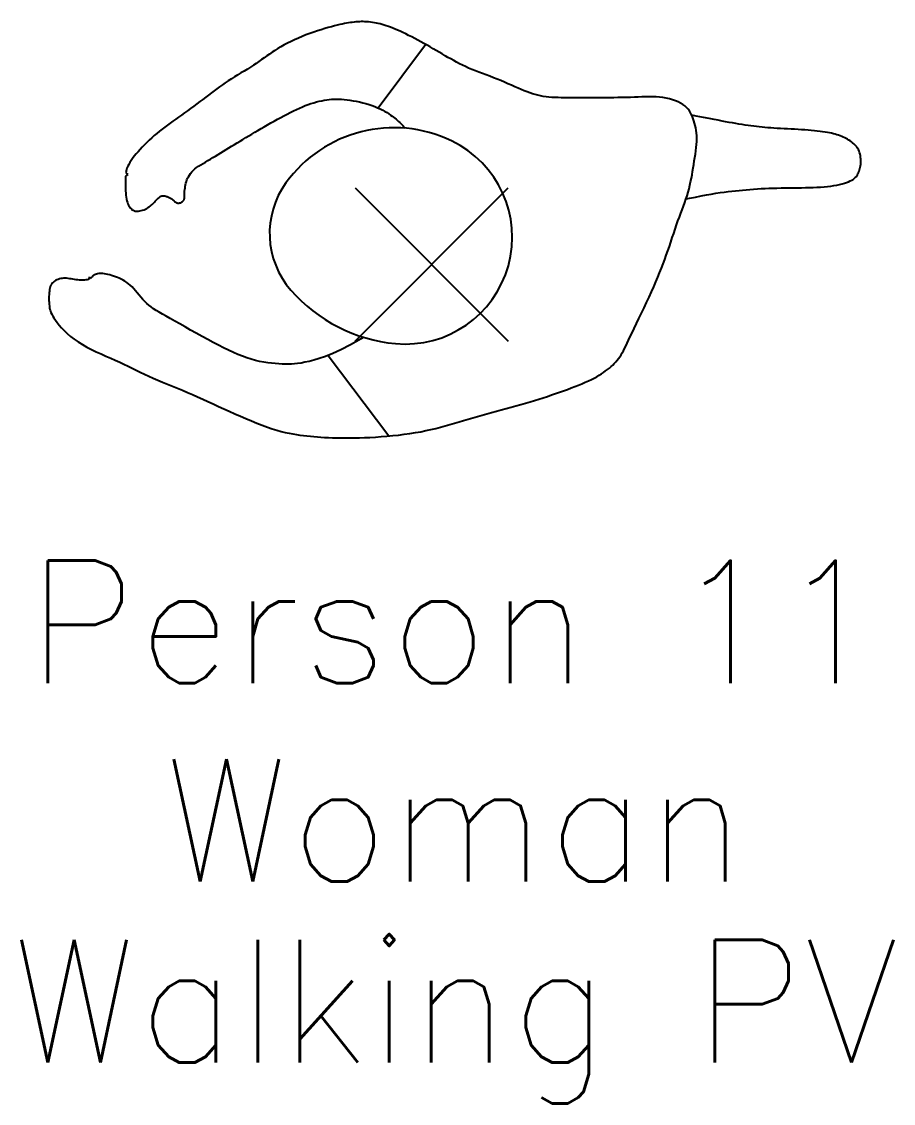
# Model space of a CAD drawing. Header units: inches. Extents: x -30 to 556, y -401 to 74.
# Drawn here: x 54.1 to 97.1, y -278.4 to -225.1 of the extents above; entities that cross this region are included whole.
import ezdxf
from ezdxf.enums import TextEntityAlignment as Align

# ---------------------------------------------------------------- set-up
doc = ezdxf.new("R2010")
doc.units = ezdxf.units.IN
doc.header["$MEASUREMENT"] = 0
doc.layers.add('Block origin', color=7, linetype='Continuous')
doc.layers.add('Text', color=6, linetype='Continuous')
doc.styles.add('ATTR', font='romans.shx', dxfattribs={"width": 0.8, "height": 1.735066})
doc.styles.add('blk_label', font='romans.shx')

# ---------------------------------------------------------------- blocks, each defined once
blk = doc.blocks.new('Person 11 Woman Walking PV')
for p, q in [((-4.792, 11.758), (-4.939, 11.719)), ((-4.656, 11.792), (-4.792, 11.758)), ((-4.53, 11.822), (-4.656, 11.792)), ((-4.411, 11.848), (-4.53, 11.822)), ((-4.302, 11.871), (-4.411, 11.848)), ((-4.198, 11.89), (-4.302, 11.871)), ((-4.099, 11.907), (-4.198, 11.89)), ((-4.003, 11.922), (-4.099, 11.907)), ((-3.911, 11.935), (-4.003, 11.922)), ((-3.82, 11.946), (-3.911, 11.935)), ((-3.731, 11.956), (-3.82, 11.946)), ((-3.643, 11.963), (-3.731, 11.956)), ((-3.556, 11.968), (-3.643, 11.963)), ((-3.468, 11.97), (-3.556, 11.968)), ((-3.38, 11.971), (-3.468, 11.97)), ((-3.29, 11.968), (-3.38, 11.971)), ((-3.199, 11.964), (-3.29, 11.968)), ((-3.107, 11.956), (-3.199, 11.964)), ((-3.013, 11.946), (-3.107, 11.956)), ((-2.918, 11.934), (-3.013, 11.946)), ((-2.822, 11.919), (-2.918, 11.934)), ((-2.725, 11.901), (-2.822, 11.919)), ((-2.628, 11.88), (-2.725, 11.901)), ((-2.531, 11.857), (-2.628, 11.88)), ((-2.434, 11.832), (-2.531, 11.857)), ((-2.335, 11.803), (-2.434, 11.832)), ((-2.235, 11.771), (-2.335, 11.803)), ((-2.133, 11.736), (-2.235, 11.771)), ((-2.027, 11.697), (-2.133, 11.736)), ((-6.383, 11.238), (-6.569, 11.159)), ((-6.194, 11.312), (-6.383, 11.238)), ((-6.004, 11.383), (-6.194, 11.312)), ((-5.814, 11.45), (-6.004, 11.383)), ((-5.626, 11.513), (-5.814, 11.45)), ((-5.443, 11.571), (-5.626, 11.513)), ((-5.266, 11.625), (-5.443, 11.571)), ((-5.097, 11.674), (-5.266, 11.625)), ((-4.939, 11.719), (-5.097, 11.674)), ((-1.916, 11.653), (-2.027, 11.697)), ((-1.801, 11.605), (-1.916, 11.653)), ((-1.679, 11.552), (-1.801, 11.605)), ((-1.551, 11.494), (-1.679, 11.552)), ((-1.416, 11.431), (-1.551, 11.494)), ((-1.277, 11.364), (-1.416, 11.431)), ((-1.133, 11.293), (-1.277, 11.364)), ((-0.985, 11.218), (-1.133, 11.293)), ((-0.835, 11.141), (-0.985, 11.218)), ((-7.426, 10.732), (-7.58, 10.642)), ((-7.266, 10.821), (-7.426, 10.732)), ((-7.1, 10.909), (-7.266, 10.821)), ((-6.928, 10.994), (-7.1, 10.909)), ((-6.751, 11.078), (-6.928, 10.994)), ((-6.569, 11.159), (-6.751, 11.078)), ((-2.631, 7.715), (-0.3, 10.85)), ((-0.683, 11.06), (-0.835, 11.141)), ((-0.531, 10.978), (-0.683, 11.06)), ((-0.378, 10.894), (-0.531, 10.978)), ((-0.226, 10.809), (-0.378, 10.894)), ((-0.074, 10.722), (-0.226, 10.809)), ((0.077, 10.636), (-0.074, 10.722)), ((-8.254, 10.19), (-8.381, 10.099)), ((-8.127, 10.281), (-8.254, 10.19)), ((-7.998, 10.372), (-8.127, 10.281)), ((-7.865, 10.462), (-7.998, 10.372)), ((-7.726, 10.552), (-7.865, 10.462)), ((-7.58, 10.642), (-7.726, 10.552)), ((0.226, 10.549), (0.077, 10.636)), ((0.374, 10.463), (0.226, 10.549)), ((0.52, 10.377), (0.374, 10.463)), ((0.664, 10.293), (0.52, 10.377)), ((0.805, 10.211), (0.664, 10.293)), ((0.945, 10.13), (0.805, 10.211)), ((1.085, 10.051), (0.945, 10.13)), ((-9.08, 9.632), (-9.236, 9.536)), ((-8.928, 9.727), (-9.08, 9.632)), ((-8.782, 9.821), (-8.928, 9.727)), ((-8.643, 9.914), (-8.782, 9.821)), ((-8.51, 10.007), (-8.643, 9.914)), ((-8.381, 10.099), (-8.51, 10.007)), ((1.225, 9.974), (1.085, 10.051)), ((1.368, 9.898), (1.225, 9.974)), ((1.514, 9.824), (1.368, 9.898)), ((1.665, 9.752), (1.514, 9.824)), ((1.821, 9.682), (1.665, 9.752)), ((1.984, 9.614), (1.821, 9.682)), ((2.153, 9.546), (1.984, 9.614)), ((-9.87, 9.15), (-10.022, 9.053)), ((-9.714, 9.247), (-9.87, 9.15)), ((-9.555, 9.344), (-9.714, 9.247)), ((-9.395, 9.44), (-9.555, 9.344)), ((-9.236, 9.536), (-9.395, 9.44)), ((2.327, 9.479), (2.153, 9.546)), ((2.504, 9.413), (2.327, 9.479)), ((2.684, 9.345), (2.504, 9.413)), ((2.866, 9.277), (2.684, 9.345)), ((3.048, 9.208), (2.866, 9.277)), ((3.229, 9.136), (3.048, 9.208)), ((3.408, 9.062), (3.229, 9.136)), ((-10.72, 8.56), (-10.856, 8.458)), ((-10.585, 8.661), (-10.72, 8.56)), ((-10.449, 8.76), (-10.585, 8.661)), ((-10.311, 8.858), (-10.449, 8.76)), ((-10.169, 8.955), (-10.311, 8.858)), ((-10.022, 9.053), (-10.169, 8.955)), ((3.586, 8.986), (3.408, 9.062)), ((3.76, 8.911), (3.586, 8.986)), ((3.93, 8.835), (3.76, 8.911)), ((4.096, 8.762), (3.93, 8.835)), ((4.258, 8.691), (4.096, 8.762)), ((4.413, 8.624), (4.258, 8.691)), ((4.562, 8.562), (4.413, 8.624)), ((4.705, 8.506), (4.562, 8.562)), ((-11.426, 8.028), (-11.576, 7.916)), ((-11.278, 8.139), (-11.426, 8.028)), ((-11.134, 8.247), (-11.278, 8.139)), ((-10.993, 8.354), (-11.134, 8.247)), ((-10.856, 8.458), (-10.993, 8.354)), ((-5.81, 7.975), (-5.677, 8.013)), ((-5.677, 8.013), (-5.546, 8.046)), ((-5.546, 8.046), (-5.418, 8.074)), ((-5.418, 8.074), (-5.293, 8.098)), ((-5.293, 8.098), (-5.17, 8.118)), ((-5.17, 8.118), (-5.05, 8.133)), ((-5.05, 8.133), (-4.931, 8.144)), ((-4.931, 8.144), (-4.811, 8.15)), ((-4.811, 8.15), (-4.691, 8.153)), ((-4.691, 8.153), (-4.568, 8.15)), ((-4.568, 8.15), (-4.441, 8.144)), ((-4.441, 8.144), (-4.309, 8.133)), ((-4.309, 8.133), (-4.17, 8.118)), ((-4.17, 8.118), (-4.024, 8.098)), ((-4.024, 8.098), (-3.872, 8.074)), ((-3.872, 8.074), (-3.716, 8.046)), ((-3.716, 8.046), (-3.558, 8.014)), ((-3.558, 8.014), (-3.399, 7.977)), ((4.842, 8.456), (4.705, 8.506)), ((4.975, 8.411), (4.842, 8.456)), ((5.106, 8.372), (4.975, 8.411)), ((5.236, 8.339), (5.106, 8.372)), ((5.367, 8.31), (5.236, 8.339)), ((5.5, 8.286), (5.367, 8.31)), ((5.636, 8.266), (5.5, 8.286)), ((5.778, 8.251), (5.636, 8.266)), ((5.924, 8.239), (5.778, 8.251)), ((6.073, 8.231), (5.924, 8.239)), ((6.226, 8.225), (6.073, 8.231)), ((6.38, 8.222), (6.226, 8.225)), ((6.536, 8.22), (6.38, 8.222)), ((6.693, 8.22), (6.536, 8.22)), ((6.849, 8.22), (6.693, 8.22)), ((7.006, 8.22), (6.849, 8.22)), ((7.162, 8.22), (7.006, 8.22)), ((7.32, 8.22), (7.162, 8.22)), ((7.48, 8.22), (7.32, 8.22)), ((7.645, 8.22), (7.48, 8.22)), ((7.814, 8.22), (7.645, 8.22)), ((7.99, 8.22), (7.814, 8.22)), ((8.174, 8.22), (7.99, 8.22)), ((8.365, 8.22), (8.174, 8.22)), ((8.564, 8.22), (8.365, 8.22)), ((8.767, 8.221), (8.564, 8.22)), ((8.974, 8.222), (8.767, 8.221)), ((9.181, 8.224), (8.974, 8.222)), ((9.389, 8.227), (9.181, 8.224)), ((9.594, 8.232), (9.389, 8.227)), ((9.794, 8.238), (9.594, 8.232)), ((9.989, 8.246), (9.794, 8.238)), ((10.179, 8.254), (9.989, 8.246)), ((10.363, 8.261), (10.179, 8.254)), ((10.543, 8.268), (10.363, 8.261)), ((10.719, 8.27), (10.543, 8.268)), ((10.892, 8.268), (10.719, 8.27)), ((11.062, 8.261), (10.892, 8.268)), ((11.23, 8.247), (11.062, 8.261)), ((11.395, 8.226), (11.23, 8.247)), ((11.557, 8.198), (11.395, 8.226)), ((11.715, 8.162), (11.557, 8.198)), ((11.866, 8.119), (11.715, 8.162)), ((12.01, 8.07), (11.866, 8.119)), ((12.144, 8.014), (12.01, 8.07)), ((12.267, 7.953), (12.144, 8.014)), ((-12.181, 7.474), (-12.328, 7.368)), ((-12.031, 7.582), (-12.181, 7.474)), ((-11.879, 7.693), (-12.031, 7.582)), ((-11.727, 7.804), (-11.879, 7.693)), ((-11.576, 7.916), (-11.727, 7.804)), ((-7.123, 7.416), (-6.968, 7.495)), ((-6.968, 7.495), (-6.815, 7.571)), ((-6.815, 7.571), (-6.664, 7.642)), ((-6.664, 7.642), (-6.516, 7.71)), ((-6.516, 7.71), (-6.369, 7.773)), ((-6.369, 7.773), (-6.226, 7.831)), ((-6.226, 7.831), (-6.085, 7.884)), ((-6.085, 7.884), (-5.946, 7.932)), ((-5.946, 7.932), (-5.81, 7.975)), ((-3.399, 7.977), (-3.242, 7.936)), ((-3.242, 7.936), (-3.087, 7.89)), ((-3.087, 7.89), (-2.938, 7.84)), ((-2.938, 7.84), (-2.796, 7.786)), ((-2.796, 7.786), (-2.661, 7.729)), ((-2.661, 7.729), (-2.534, 7.669)), ((-2.534, 7.669), (-2.414, 7.608)), ((-2.414, 7.608), (-2.303, 7.546)), ((-2.303, 7.546), (-2.2, 7.485)), ((-2.2, 7.485), (-2.106, 7.425)), ((12.378, 7.886), (12.267, 7.953)), ((12.475, 7.814), (12.378, 7.886)), ((12.56, 7.737), (12.475, 7.814)), ((12.634, 7.656), (12.56, 7.737)), ((12.698, 7.569), (12.634, 7.656)), ((12.754, 7.479), (12.698, 7.569)), ((12.804, 7.384), (12.754, 7.479)), ((-12.887, 6.97), (-13.021, 6.873)), ((-12.752, 7.067), (-12.887, 6.97)), ((-12.613, 7.166), (-12.752, 7.067)), ((-12.472, 7.266), (-12.613, 7.166)), ((-12.328, 7.368), (-12.472, 7.266)), ((-8.085, 6.886), (-7.923, 6.978)), ((-7.923, 6.978), (-7.761, 7.07)), ((-7.761, 7.07), (-7.599, 7.16)), ((-7.599, 7.16), (-7.439, 7.248)), ((-7.439, 7.248), (-7.28, 7.333)), ((-7.28, 7.333), (-7.123, 7.416)), ((-2.106, 7.425), (-2.022, 7.368)), ((-2.022, 7.368), (-1.946, 7.314)), ((-1.946, 7.314), (-1.878, 7.262)), ((-1.878, 7.262), (-1.815, 7.211)), ((-1.815, 7.211), (-1.755, 7.16)), ((-1.755, 7.16), (-1.697, 7.108)), ((-1.697, 7.108), (-1.636, 7.052)), ((-1.636, 7.052), (-1.573, 6.993)), ((-1.573, 6.993), (-1.503, 6.928)), ((12.847, 7.285), (12.804, 7.384)), ((13.035, 7.317), (12.816, 7.358)), ((12.887, 7.183), (12.847, 7.285)), ((12.924, 7.077), (12.887, 7.183)), ((12.958, 6.967), (12.924, 7.077)), ((12.988, 6.853), (12.958, 6.967)), ((13.391, 7.25), (13.035, 7.317)), ((13.681, 7.195), (13.391, 7.25)), ((13.921, 7.148), (13.681, 7.195)), ((14.125, 7.108), (13.921, 7.148)), ((14.309, 7.072), (14.125, 7.108)), ((14.485, 7.038), (14.309, 7.072)), ((14.657, 7.006), (14.485, 7.038)), ((14.824, 6.976), (14.657, 7.006)), ((14.986, 6.947), (14.824, 6.976)), ((15.144, 6.92), (14.986, 6.947)), ((-13.54, 6.466), (-13.666, 6.358)), ((-13.412, 6.572), (-13.54, 6.466)), ((-13.283, 6.675), (-13.412, 6.572)), ((-13.153, 6.775), (-13.283, 6.675)), ((-13.021, 6.873), (-13.153, 6.775)), ((-9.016, 6.339), (-8.868, 6.427)), ((-8.868, 6.427), (-8.717, 6.517)), ((-8.717, 6.517), (-8.562, 6.608)), ((-8.562, 6.608), (-8.405, 6.7)), ((-8.405, 6.7), (-8.246, 6.793)), ((-8.246, 6.793), (-8.085, 6.886)), ((-1.503, 6.928), (-1.426, 6.855)), ((-1.426, 6.855), (-1.337, 6.758)), ((-1.337, 6.758), (-1.306, 6.718)), ((13.013, 6.735), (12.988, 6.853)), ((13.034, 6.612), (13.013, 6.735)), ((13.05, 6.484), (13.034, 6.612)), ((13.06, 6.35), (13.05, 6.484)), ((15.298, 6.895), (15.144, 6.92)), ((15.446, 6.871), (15.298, 6.895)), ((15.591, 6.85), (15.446, 6.871)), ((15.731, 6.83), (15.591, 6.85)), ((15.869, 6.811), (15.731, 6.83)), ((16.005, 6.795), (15.869, 6.811)), ((16.141, 6.779), (16.005, 6.795)), ((16.278, 6.765), (16.141, 6.779)), ((16.418, 6.752), (16.278, 6.765)), ((16.562, 6.74), (16.418, 6.752)), ((16.712, 6.729), (16.562, 6.74)), ((16.868, 6.719), (16.712, 6.729)), ((17.029, 6.71), (16.868, 6.719)), ((17.196, 6.701), (17.029, 6.71)), ((17.366, 6.692), (17.196, 6.701)), ((17.537, 6.684), (17.366, 6.692)), ((17.71, 6.675), (17.537, 6.684)), ((17.883, 6.665), (17.71, 6.675)), ((18.054, 6.655), (17.883, 6.665)), ((18.223, 6.645), (18.054, 6.655)), ((18.388, 6.633), (18.223, 6.645)), ((18.55, 6.62), (18.388, 6.633)), ((18.706, 6.607), (18.55, 6.62)), ((18.857, 6.592), (18.706, 6.607)), ((19.001, 6.577), (18.857, 6.592)), ((19.138, 6.561), (19.001, 6.577)), ((19.267, 6.544), (19.138, 6.561)), ((19.389, 6.526), (19.267, 6.544)), ((19.501, 6.508), (19.389, 6.526)), ((19.607, 6.488), (19.501, 6.508)), ((19.706, 6.467), (19.607, 6.488)), ((19.8, 6.444), (19.706, 6.467)), ((19.888, 6.421), (19.8, 6.444)), ((19.973, 6.395), (19.888, 6.421)), ((-14.147, 5.904), (-14.259, 5.789)), ((-14.032, 6.019), (-14.147, 5.904)), ((-13.913, 6.134), (-14.032, 6.019)), ((-13.791, 6.246), (-13.913, 6.134)), ((-13.666, 6.358), (-13.791, 6.246)), ((-9.856, 5.832), (-9.72, 5.915)), ((-9.72, 5.915), (-9.583, 5.998)), ((-9.583, 5.998), (-9.444, 6.082)), ((-9.444, 6.082), (-9.304, 6.167)), ((-9.304, 6.167), (-9.161, 6.253)), ((-9.161, 6.253), (-9.016, 6.339)), ((13.036, 5.76), (13.05, 5.915)), ((13.05, 5.915), (13.06, 6.066)), ((13.063, 6.211), (13.06, 6.35)), ((13.06, 6.066), (13.063, 6.211)), ((20.054, 6.368), (19.973, 6.395)), ((20.133, 6.34), (20.054, 6.368)), ((20.209, 6.309), (20.133, 6.34)), ((20.283, 6.277), (20.209, 6.309)), ((20.354, 6.243), (20.283, 6.277)), ((20.423, 6.208), (20.354, 6.243)), ((20.491, 6.171), (20.423, 6.208)), ((20.556, 6.132), (20.491, 6.171)), ((20.619, 6.091), (20.556, 6.132)), ((20.681, 6.048), (20.619, 6.091)), ((20.74, 6.003), (20.681, 6.048)), ((20.797, 5.956), (20.74, 6.003)), ((20.851, 5.906), (20.797, 5.956)), ((20.901, 5.852), (20.851, 5.906)), ((-14.652, 5.337), (-14.734, 5.23)), ((-14.563, 5.448), (-14.652, 5.337)), ((-14.467, 5.56), (-14.563, 5.448)), ((-14.365, 5.674), (-14.467, 5.56)), ((-14.259, 5.789), (-14.365, 5.674)), ((-10.776, 5.267), (-10.649, 5.343)), ((-10.649, 5.343), (-10.52, 5.422)), ((-10.52, 5.422), (-10.389, 5.502)), ((-10.389, 5.502), (-10.258, 5.583)), ((-10.258, 5.583), (-10.125, 5.665)), ((-10.125, 5.665), (-9.991, 5.748)), ((-9.991, 5.748), (-9.856, 5.832)), ((12.969, 5.271), (12.994, 5.438)), ((12.994, 5.438), (13.017, 5.6)), ((13.017, 5.6), (13.036, 5.76)), ((20.947, 5.794), (20.901, 5.852)), ((20.989, 5.732), (20.947, 5.794)), ((21.027, 5.665), (20.989, 5.732)), ((21.059, 5.593), (21.027, 5.665)), ((21.086, 5.517), (21.059, 5.593)), ((21.108, 5.438), (21.086, 5.517)), ((21.125, 5.356), (21.108, 5.438)), ((21.138, 5.273), (21.125, 5.356)), ((-14.977, 4.841), (-15.013, 4.757)), ((-14.93, 4.931), (-14.977, 4.841)), ((-14.873, 5.026), (-14.93, 4.931)), ((-14.808, 5.126), (-14.873, 5.026)), ((-14.734, 5.23), (-14.808, 5.126)), ((-11.582, 4.779), (-11.483, 4.847)), ((-11.483, 4.847), (-11.377, 4.915)), ((-11.377, 4.915), (-11.265, 4.983)), ((-11.265, 4.983), (-11.147, 5.051)), ((-11.147, 5.051), (-11.026, 5.121)), ((-11.026, 5.121), (-10.902, 5.193)), ((-10.902, 5.193), (-10.776, 5.267)), ((12.887, 4.763), (12.915, 4.934)), ((12.915, 4.934), (12.943, 5.103)), ((12.943, 5.103), (12.969, 5.271)), ((21.102, 4.729), (21.119, 4.799)), ((21.119, 4.799), (21.132, 4.872)), ((21.132, 4.872), (21.142, 4.948)), ((21.145, 5.19), (21.138, 5.273)), ((21.142, 4.948), (21.147, 5.026)), ((21.148, 5.108), (21.145, 5.19)), ((21.147, 5.026), (21.148, 5.108)), ((-15.086, 4.363), (-15.088, 4.277)), ((-15.088, 4.277), (-15.088, 4.184)), ((-14.971, 4.445), (-15.086, 4.363)), ((-15.061, 4.6), (-15.074, 4.523)), ((-15.074, 4.523), (-14.971, 4.445)), ((-15.041, 4.677), (-15.061, 4.6)), ((-15.013, 4.757), (-15.041, 4.677)), ((-12.024, 4.25), (-11.986, 4.33)), ((-11.986, 4.33), (-11.94, 4.409)), ((-11.94, 4.409), (-11.887, 4.487)), ((-11.887, 4.487), (-11.825, 4.563)), ((-11.825, 4.563), (-11.754, 4.637)), ((-11.754, 4.637), (-11.673, 4.709)), ((-11.673, 4.709), (-11.582, 4.779)), ((12.797, 4.249), (12.829, 4.421)), ((12.829, 4.421), (12.858, 4.592)), ((12.858, 4.592), (12.887, 4.763)), ((20.823, 4.239), (20.87, 4.282)), ((20.87, 4.282), (20.912, 4.328)), ((20.912, 4.328), (20.948, 4.376)), ((20.948, 4.376), (20.979, 4.426)), ((20.979, 4.426), (21.008, 4.48)), ((21.008, 4.48), (21.035, 4.537)), ((21.035, 4.537), (21.06, 4.598)), ((21.06, 4.598), (21.082, 4.662)), ((21.082, 4.662), (21.102, 4.729)), ((-15.088, 4.184), (-15.088, 4.083)), ((-15.088, 4.083), (-15.087, 3.975)), ((-15.087, 3.975), (-15.086, 3.863)), ((-15.086, 3.863), (-15.083, 3.749)), ((-15.083, 3.749), (-15.079, 3.635)), ((-12.164, 3.703), (-12.154, 3.775)), ((-12.154, 3.775), (-12.141, 3.851)), ((-12.141, 3.851), (-12.125, 3.929)), ((-12.125, 3.929), (-12.106, 4.008)), ((-12.106, 4.008), (-12.083, 4.088)), ((-12.083, 4.088), (-12.056, 4.169)), ((-12.056, 4.169), (-12.024, 4.25)), ((12.637, 3.564), (12.683, 3.734)), ((12.683, 3.734), (12.725, 3.905)), ((12.725, 3.905), (12.762, 4.077)), ((12.762, 4.077), (12.797, 4.249)), ((16.05, 3.73), (16.237, 3.741)), ((16.237, 3.741), (16.426, 3.75)), ((16.426, 3.75), (16.619, 3.758)), ((16.619, 3.758), (16.815, 3.764)), ((16.815, 3.764), (17.014, 3.769)), ((17.014, 3.769), (17.215, 3.773)), ((17.215, 3.773), (17.416, 3.775)), ((17.416, 3.775), (17.619, 3.778)), ((17.619, 3.778), (17.821, 3.78)), ((17.821, 3.78), (18.022, 3.783)), ((18.022, 3.783), (18.221, 3.786)), ((18.221, 3.786), (18.417, 3.79)), ((18.417, 3.79), (18.611, 3.795)), ((18.611, 3.795), (18.8, 3.802)), ((18.8, 3.802), (18.985, 3.81)), ((18.985, 3.81), (19.164, 3.821)), ((19.164, 3.821), (19.338, 3.834)), ((19.338, 3.834), (19.505, 3.85)), ((19.505, 3.85), (19.666, 3.869)), ((19.666, 3.869), (19.818, 3.892)), ((19.818, 3.892), (19.962, 3.917)), ((19.962, 3.917), (20.097, 3.946)), ((20.097, 3.946), (20.223, 3.977)), ((20.223, 3.977), (20.34, 4.01)), ((20.34, 4.01), (20.447, 4.045)), ((20.447, 4.045), (20.543, 4.081)), ((20.543, 4.081), (20.629, 4.119)), ((20.629, 4.119), (20.703, 4.158)), ((20.703, 4.158), (20.767, 4.198)), ((20.767, 4.198), (20.823, 4.239)), ((-15.079, 3.635), (-15.072, 3.523)), ((-15.072, 3.523), (-15.063, 3.415)), ((-15.063, 3.415), (-15.051, 3.314)), ((-15.051, 3.314), (-15.035, 3.221)), ((-15.035, 3.221), (-15.016, 3.136)), ((-13.553, 3.194), (-13.518, 3.23)), ((-13.518, 3.23), (-13.483, 3.264)), ((-13.483, 3.264), (-13.448, 3.295)), ((-13.448, 3.295), (-13.412, 3.323)), ((-13.412, 3.323), (-13.375, 3.347)), ((-13.375, 3.347), (-13.338, 3.365)), ((-13.338, 3.365), (-13.301, 3.379)), ((-13.301, 3.379), (-13.261, 3.386)), ((-13.261, 3.386), (-13.223, 3.388)), ((-13.223, 3.388), (-13.183, 3.386)), ((-13.183, 3.386), (-13.144, 3.38)), ((-13.144, 3.38), (-13.105, 3.371)), ((-13.105, 3.371), (-13.067, 3.359)), ((-13.067, 3.359), (-13.03, 3.346)), ((-13.03, 3.346), (-12.995, 3.332)), ((-12.995, 3.332), (-12.961, 3.318)), ((-12.961, 3.318), (-12.929, 3.304)), ((-12.929, 3.304), (-12.898, 3.289)), ((-12.898, 3.289), (-12.868, 3.273)), ((-12.868, 3.273), (-12.839, 3.256)), ((-12.839, 3.256), (-12.81, 3.237)), ((-12.81, 3.237), (-12.782, 3.217)), ((-12.782, 3.217), (-12.754, 3.193)), ((-12.2, 3.194), (-12.188, 3.222)), ((-12.188, 3.222), (-12.171, 3.252)), ((-12.18, 3.453), (-12.179, 3.508)), ((-12.179, 3.404), (-12.18, 3.453)), ((-12.179, 3.508), (-12.176, 3.568)), ((-12.178, 3.36), (-12.179, 3.404)), ((-12.177, 3.32), (-12.178, 3.36)), ((-12.178, 3.285), (-12.177, 3.32)), ((-12.171, 3.252), (-12.178, 3.285)), ((-12.176, 3.568), (-12.171, 3.633)), ((-12.171, 3.633), (-12.164, 3.703)), ((12.471, 3.053), (12.53, 3.224)), ((12.53, 3.224), (12.586, 3.394)), ((12.537, 3.244), (12.708, 3.274)), ((12.586, 3.394), (12.637, 3.564)), ((12.708, 3.274), (12.995, 3.327)), ((12.995, 3.327), (13.273, 3.38)), ((13.273, 3.38), (13.535, 3.43)), ((13.535, 3.43), (13.779, 3.473)), ((13.779, 3.473), (14.006, 3.511)), ((14.006, 3.511), (14.218, 3.544)), ((14.218, 3.544), (14.417, 3.572)), ((14.417, 3.572), (14.607, 3.597)), ((14.607, 3.597), (14.791, 3.619)), ((14.791, 3.619), (14.969, 3.638)), ((14.969, 3.638), (15.147, 3.656)), ((15.147, 3.656), (15.324, 3.673)), ((15.324, 3.673), (15.503, 3.689)), ((15.503, 3.689), (15.683, 3.704)), ((15.683, 3.704), (15.865, 3.718)), ((15.865, 3.718), (16.05, 3.73)), ((-15.016, 3.136), (-14.994, 3.059)), ((-14.994, 3.059), (-14.969, 2.99)), ((-14.969, 2.99), (-14.94, 2.927)), ((-14.94, 2.927), (-14.909, 2.871)), ((-14.909, 2.871), (-14.875, 2.821)), ((-14.875, 2.821), (-14.838, 2.777)), ((-14.838, 2.777), (-14.798, 2.738)), ((-14.798, 2.738), (-14.756, 2.704)), ((-14.756, 2.704), (-14.711, 2.676)), ((-14.711, 2.676), (-14.663, 2.654)), ((-14.309, 2.656), (-14.241, 2.678)), ((-14.241, 2.678), (-14.173, 2.704)), ((-14.173, 2.704), (-14.106, 2.735)), ((-14.106, 2.735), (-14.041, 2.768)), ((-14.041, 2.768), (-13.979, 2.804)), ((-13.979, 2.804), (-13.921, 2.842)), ((-13.921, 2.842), (-13.868, 2.88)), ((-13.868, 2.88), (-13.819, 2.92)), ((-13.819, 2.92), (-13.775, 2.959)), ((-13.775, 2.959), (-13.733, 2.999)), ((-13.733, 2.999), (-13.695, 3.039)), ((-13.695, 3.039), (-13.658, 3.079)), ((-13.658, 3.079), (-13.622, 3.118)), ((-13.622, 3.118), (-13.588, 3.156)), ((-13.588, 3.156), (-13.553, 3.194)), ((-12.754, 3.193), (-12.726, 3.168)), ((-12.726, 3.168), (-12.698, 3.141)), ((-12.698, 3.141), (-12.669, 3.115)), ((-12.669, 3.115), (-12.64, 3.089)), ((-12.64, 3.089), (-12.609, 3.067)), ((-12.609, 3.067), (-12.576, 3.048)), ((-12.576, 3.048), (-12.541, 3.034)), ((-12.541, 3.034), (-12.504, 3.027)), ((-12.504, 3.027), (-12.465, 3.027)), ((-12.465, 3.027), (-12.424, 3.034)), ((-12.424, 3.034), (-12.383, 3.048)), ((-12.383, 3.048), (-12.343, 3.065)), ((-12.343, 3.065), (-12.305, 3.087)), ((-12.305, 3.087), (-12.271, 3.111)), ((-12.271, 3.111), (-12.241, 3.138)), ((-12.241, 3.138), (-12.217, 3.166)), ((-12.217, 3.166), (-12.2, 3.194)), ((12.275, 2.524), (12.342, 2.704)), ((12.342, 2.704), (12.408, 2.88)), ((12.408, 2.88), (12.471, 3.053)), ((-14.663, 2.654), (-14.612, 2.638)), ((-14.612, 2.638), (-14.558, 2.629)), ((-14.558, 2.629), (-14.5, 2.625)), ((-14.5, 2.625), (-14.44, 2.629)), ((-14.44, 2.629), (-14.375, 2.639)), ((-14.375, 2.639), (-14.309, 2.656)), ((12.068, 1.95), (12.137, 2.148)), ((12.137, 2.148), (12.206, 2.339)), ((12.206, 2.339), (12.275, 2.524)), ((11.928, 1.538), (11.998, 1.746)), ((11.998, 1.746), (12.068, 1.95)), ((11.712, 0.895), (11.785, 1.111)), ((11.785, 1.111), (11.857, 1.326)), ((11.857, 1.326), (11.928, 1.538)), ((11.563, 0.463), (11.638, 0.679)), ((11.638, 0.679), (11.712, 0.895)), ((11.322, -0.182), (11.406, 0.034)), ((11.406, 0.034), (11.485, 0.248)), ((11.485, 0.248), (11.563, 0.463)), ((-16.643, -0.528), (-16.676, -0.553)), ((-16.606, -0.505), (-16.643, -0.528)), ((-16.564, -0.485), (-16.606, -0.505)), ((-16.516, -0.468), (-16.564, -0.485)), ((-16.463, -0.455), (-16.516, -0.468)), ((-16.405, -0.445), (-16.463, -0.455)), ((-16.341, -0.44), (-16.405, -0.445)), ((-16.273, -0.44), (-16.341, -0.44)), ((-16.199, -0.444), (-16.273, -0.44)), ((-16.12, -0.454), (-16.199, -0.444)), ((-16.037, -0.468), (-16.12, -0.454)), ((-15.95, -0.487), (-16.037, -0.468)), ((-15.86, -0.51), (-15.95, -0.487)), ((-15.768, -0.537), (-15.86, -0.51)), ((11.143, -0.625), (11.235, -0.401)), ((11.235, -0.401), (11.322, -0.182)), ((-18.771, -1.041), (-18.793, -1.098)), ((-18.744, -0.99), (-18.771, -1.041)), ((-18.713, -0.943), (-18.744, -0.99)), ((-18.677, -0.9), (-18.713, -0.943)), ((-18.634, -0.861), (-18.677, -0.9)), ((-18.586, -0.824), (-18.634, -0.861)), ((-18.533, -0.79), (-18.586, -0.824)), ((-18.475, -0.76), (-18.533, -0.79)), ((-18.412, -0.733), (-18.475, -0.76)), ((-18.346, -0.711), (-18.412, -0.733)), ((-18.278, -0.694), (-18.346, -0.711)), ((-18.207, -0.682), (-18.278, -0.694)), ((-18.134, -0.676), (-18.207, -0.682)), ((-18.061, -0.675), (-18.134, -0.676)), ((-17.987, -0.679), (-18.061, -0.675)), ((-17.911, -0.688), (-17.987, -0.679)), ((-17.835, -0.699), (-17.911, -0.688)), ((-17.757, -0.712), (-17.835, -0.699)), ((-17.677, -0.725), (-17.757, -0.712)), ((-17.596, -0.738), (-17.677, -0.725)), ((-17.514, -0.75), (-17.596, -0.738)), ((-17.43, -0.759), (-17.514, -0.75)), ((-17.346, -0.765), (-17.43, -0.759)), ((-17.262, -0.768), (-17.346, -0.765)), ((-17.182, -0.768), (-17.262, -0.768)), ((-17.105, -0.765), (-17.182, -0.768)), ((-17.033, -0.757), (-17.105, -0.765)), ((-16.969, -0.746), (-17.033, -0.757)), ((-16.911, -0.731), (-16.969, -0.746)), ((-16.864, -0.602), (-16.911, -0.731)), ((-16.824, -0.689), (-16.864, -0.602)), ((-16.79, -0.663), (-16.824, -0.689)), ((-16.76, -0.636), (-16.79, -0.663)), ((-16.732, -0.608), (-16.76, -0.636)), ((-16.705, -0.58), (-16.732, -0.608)), ((-16.676, -0.553), (-16.705, -0.58)), ((-15.674, -0.568), (-15.768, -0.537)), ((-15.58, -0.602), (-15.674, -0.568)), ((-15.486, -0.639), (-15.58, -0.602)), ((-15.393, -0.678), (-15.486, -0.639)), ((-15.3, -0.721), (-15.393, -0.678)), ((-15.209, -0.769), (-15.3, -0.721)), ((-15.118, -0.821), (-15.209, -0.769)), ((-15.028, -0.88), (-15.118, -0.821)), ((-14.939, -0.946), (-15.028, -0.88)), ((-14.851, -1.019), (-14.939, -0.946)), ((-14.764, -1.101), (-14.851, -1.019)), ((10.942, -1.094), (11.046, -0.856)), ((11.046, -0.856), (11.143, -0.625)), ((-18.858, -1.572), (-18.859, -1.668)), ((-18.854, -1.478), (-18.858, -1.572)), ((-18.847, -1.389), (-18.854, -1.478)), ((-18.838, -1.305), (-18.847, -1.389)), ((-18.826, -1.229), (-18.838, -1.305)), ((-18.811, -1.16), (-18.826, -1.229)), ((-18.793, -1.098), (-18.811, -1.16)), ((-14.677, -1.193), (-14.764, -1.101)), ((-14.591, -1.291), (-14.677, -1.193)), ((-14.504, -1.395), (-14.591, -1.291)), ((-14.416, -1.502), (-14.504, -1.395)), ((-14.327, -1.609), (-14.416, -1.502)), ((10.713, -1.6), (10.831, -1.342)), ((10.831, -1.342), (10.942, -1.094)), ((-18.859, -1.668), (-18.858, -1.766)), ((-18.858, -1.766), (-18.854, -1.862)), ((-18.854, -1.862), (-18.847, -1.956)), ((-18.847, -1.956), (-18.838, -2.046)), ((-18.838, -2.046), (-18.826, -2.13)), ((-18.826, -2.13), (-18.81, -2.21)), ((-14.235, -1.716), (-14.327, -1.609)), ((-14.14, -1.819), (-14.235, -1.716)), ((-14.041, -1.916), (-14.14, -1.819)), ((-13.938, -2.006), (-14.041, -1.916)), ((-13.828, -2.092), (-13.938, -2.006)), ((-13.708, -2.175), (-13.828, -2.092)), ((10.464, -2.133), (10.59, -1.866)), ((10.59, -1.866), (10.713, -1.6)), ((-18.81, -2.21), (-18.788, -2.289)), ((-18.788, -2.289), (-18.759, -2.368)), ((-18.759, -2.368), (-18.722, -2.451)), ((-18.722, -2.451), (-18.674, -2.539)), ((-18.674, -2.539), (-18.615, -2.634)), ((-18.615, -2.634), (-18.542, -2.74)), ((-13.577, -2.258), (-13.708, -2.175)), ((-13.432, -2.346), (-13.577, -2.258)), ((-13.269, -2.439), (-13.432, -2.346)), ((-13.087, -2.542), (-13.269, -2.439)), ((-12.884, -2.656), (-13.087, -2.542)), ((-12.657, -2.785), (-12.884, -2.656)), ((10.093, -2.909), (10.213, -2.66)), ((10.213, -2.66), (10.337, -2.4)), ((10.337, -2.4), (10.464, -2.133)), ((-18.542, -2.74), (-18.455, -2.857)), ((-18.455, -2.857), (-18.352, -2.983)), ((-18.352, -2.983), (-18.235, -3.117)), ((-18.235, -3.117), (-18.103, -3.256)), ((-12.411, -2.925), (-12.657, -2.785)), ((-12.149, -3.074), (-12.411, -2.925)), ((-11.876, -3.228), (-12.149, -3.074)), ((9.878, -3.36), (9.98, -3.144)), ((9.98, -3.144), (10.093, -2.909)), ((-18.103, -3.256), (-17.956, -3.397)), ((-17.956, -3.397), (-17.793, -3.539)), ((-17.793, -3.539), (-17.615, -3.679)), ((-17.615, -3.679), (-17.421, -3.813)), ((-11.596, -3.385), (-11.876, -3.228)), ((-11.315, -3.542), (-11.596, -3.385)), ((-11.036, -3.695), (-11.315, -3.542)), ((-10.763, -3.841), (-11.036, -3.695)), ((-3.471, -3.654), (-4.004, -3.96)), ((-3.356, -3.583), (-3.471, -3.654)), ((9.632, -3.88), (9.705, -3.726)), ((9.705, -3.726), (9.786, -3.553)), ((9.786, -3.553), (9.878, -3.36)), ((-17.421, -3.813), (-17.213, -3.942)), ((-17.213, -3.942), (-16.992, -4.064)), ((-16.992, -4.064), (-16.761, -4.181)), ((-16.761, -4.181), (-16.525, -4.294)), ((-10.501, -3.979), (-10.763, -3.841)), ((-10.25, -4.107), (-10.501, -3.979)), ((-10.007, -4.225), (-10.25, -4.107)), ((-9.772, -4.333), (-10.007, -4.225)), ((-4.47, -4.202), (-4.876, -4.39)), ((-4.004, -3.96), (-4.47, -4.202)), ((9.389, -4.356), (9.447, -4.252)), ((9.447, -4.252), (9.505, -4.141)), ((9.505, -4.141), (9.566, -4.017)), ((9.566, -4.017), (9.632, -3.88)), ((-16.525, -4.294), (-16.287, -4.402)), ((-16.287, -4.402), (-16.049, -4.507)), ((-16.049, -4.507), (-15.815, -4.61)), ((-15.815, -4.61), (-15.588, -4.711)), ((-15.588, -4.711), (-15.37, -4.812)), ((-9.545, -4.431), (-9.772, -4.333)), ((-9.323, -4.519), (-9.545, -4.431)), ((-9.106, -4.597), (-9.323, -4.519)), ((-8.893, -4.665), (-9.106, -4.597)), ((-8.682, -4.722), (-8.893, -4.665)), ((-8.476, -4.77), (-8.682, -4.722)), ((-8.273, -4.81), (-8.476, -4.77)), ((-6.036, -4.772), (-6.244, -4.817)), ((-5.802, -4.714), (-6.036, -4.772)), ((-5.535, -4.638), (-5.802, -4.714)), ((-5.228, -4.532), (-5.535, -4.638)), ((-4.876, -4.39), (-5.228, -4.532)), ((-5.107, -4.484), (-2.11, -8.449)), ((8.999, -4.876), (9.072, -4.797)), ((9.072, -4.797), (9.141, -4.716)), ((9.141, -4.716), (9.208, -4.632)), ((9.208, -4.632), (9.271, -4.544)), ((9.271, -4.544), (9.331, -4.452)), ((9.331, -4.452), (9.389, -4.356)), ((-15.37, -4.812), (-15.161, -4.911)), ((-15.161, -4.911), (-14.957, -5.01)), ((-14.957, -5.01), (-14.757, -5.108)), ((-14.757, -5.108), (-14.557, -5.206)), ((-14.557, -5.206), (-14.356, -5.304)), ((-14.356, -5.304), (-14.151, -5.401)), ((-8.077, -4.841), (-8.273, -4.81)), ((-7.886, -4.865), (-8.077, -4.841)), ((-7.704, -4.884), (-7.886, -4.865)), ((-7.53, -4.897), (-7.704, -4.884)), ((-7.365, -4.906), (-7.53, -4.897)), ((-7.21, -4.911), (-7.365, -4.906)), ((-7.06, -4.911), (-7.21, -4.911)), ((-6.912, -4.907), (-7.06, -4.911)), ((-6.761, -4.896), (-6.912, -4.907)), ((-6.603, -4.878), (-6.761, -4.896)), ((-6.432, -4.852), (-6.603, -4.878)), ((-6.244, -4.817), (-6.432, -4.852)), ((8.368, -5.386), (8.474, -5.315)), ((8.474, -5.315), (8.574, -5.244)), ((8.574, -5.244), (8.668, -5.173)), ((8.668, -5.173), (8.757, -5.1)), ((8.757, -5.1), (8.842, -5.027)), ((8.842, -5.027), (8.922, -4.952)), ((8.922, -4.952), (8.999, -4.876)), ((-14.151, -5.401), (-13.939, -5.498)), ((-13.939, -5.498), (-13.72, -5.595)), ((-13.72, -5.595), (-13.493, -5.693)), ((-13.493, -5.693), (-13.259, -5.791)), ((-13.259, -5.791), (-13.02, -5.89)), ((7.402, -5.873), (7.565, -5.804)), ((7.565, -5.804), (7.721, -5.734)), ((7.721, -5.734), (7.869, -5.665)), ((7.869, -5.665), (8.006, -5.595)), ((8.006, -5.595), (8.135, -5.526)), ((8.135, -5.526), (8.255, -5.456)), ((8.255, -5.456), (8.368, -5.386)), ((-13.02, -5.89), (-12.777, -5.991)), ((-12.777, -5.991), (-12.53, -6.093)), ((-12.53, -6.093), (-12.282, -6.197)), ((-12.282, -6.197), (-12.032, -6.303)), ((-12.032, -6.303), (-11.782, -6.412)), ((5.911, -6.428), (6.11, -6.359)), ((6.11, -6.359), (6.305, -6.29)), ((6.305, -6.29), (6.498, -6.22)), ((6.498, -6.22), (6.687, -6.151)), ((6.687, -6.151), (6.873, -6.081)), ((6.873, -6.081), (7.055, -6.012)), ((7.055, -6.012), (7.231, -5.942)), ((7.231, -5.942), (7.402, -5.873)), ((-11.782, -6.412), (-11.531, -6.524)), ((-11.531, -6.524), (-11.279, -6.637)), ((-11.279, -6.637), (-11.025, -6.752)), ((-11.025, -6.752), (-10.768, -6.869)), ((-10.768, -6.869), (-10.508, -6.988)), ((4.15, -6.961), (4.387, -6.897)), ((4.387, -6.897), (4.621, -6.832)), ((4.621, -6.832), (4.849, -6.766)), ((4.849, -6.766), (5.072, -6.7)), ((5.072, -6.7), (5.289, -6.632)), ((5.289, -6.632), (5.501, -6.565)), ((5.501, -6.565), (5.708, -6.497)), ((5.708, -6.497), (5.911, -6.428)), ((-10.508, -6.988), (-10.245, -7.108)), ((-10.245, -7.108), (-9.976, -7.229)), ((-9.976, -7.229), (-9.703, -7.351)), ((-9.703, -7.351), (-9.427, -7.472)), ((2.256, -7.485), (2.485, -7.418)), ((2.485, -7.418), (2.716, -7.351)), ((2.716, -7.351), (2.951, -7.285)), ((2.951, -7.285), (3.189, -7.219)), ((3.189, -7.219), (3.429, -7.154)), ((3.429, -7.154), (3.67, -7.09)), ((3.67, -7.09), (3.911, -7.025)), ((3.911, -7.025), (4.15, -6.961)), ((-9.427, -7.472), (-9.151, -7.59)), ((-9.151, -7.59), (-8.878, -7.705)), ((-8.878, -7.705), (-8.609, -7.813)), ((-8.609, -7.813), (-8.347, -7.915)), ((-8.347, -7.915), (-8.095, -8.008)), ((0.441, -8.013), (0.672, -7.951)), ((0.672, -7.951), (0.9, -7.887)), ((0.9, -7.887), (1.127, -7.821)), ((1.127, -7.821), (1.352, -7.755)), ((1.352, -7.755), (1.577, -7.688)), ((1.577, -7.688), (1.802, -7.621)), ((1.802, -7.621), (2.028, -7.553)), ((2.028, -7.553), (2.256, -7.485)), ((-8.095, -8.008), (-7.856, -8.09)), ((-7.856, -8.09), (-7.63, -8.16)), ((-7.63, -8.16), (-7.417, -8.22)), ((-7.417, -8.22), (-7.216, -8.27)), ((-7.216, -8.27), (-7.024, -8.312)), ((-7.024, -8.312), (-6.841, -8.347)), ((-6.841, -8.347), (-6.663, -8.376)), ((-6.663, -8.376), (-6.489, -8.401)), ((-6.489, -8.401), (-6.318, -8.423)), ((-6.318, -8.423), (-6.149, -8.443)), ((-6.149, -8.443), (-5.978, -8.461)), ((-5.978, -8.461), (-5.807, -8.478)), ((-5.807, -8.478), (-5.633, -8.493)), ((-5.633, -8.493), (-5.456, -8.506)), ((-5.456, -8.506), (-5.274, -8.517)), ((-5.274, -8.517), (-5.087, -8.526)), ((-5.087, -8.526), (-4.892, -8.534)), ((-3.556, -8.537), (-3.303, -8.528)), ((-3.303, -8.528), (-3.04, -8.516)), ((-3.04, -8.516), (-2.769, -8.5)), ((-2.769, -8.5), (-2.49, -8.481)), ((-2.49, -8.481), (-2.206, -8.458)), ((-2.206, -8.458), (-1.92, -8.431)), ((-1.92, -8.431), (-1.634, -8.401)), ((-1.634, -8.401), (-1.35, -8.366)), ((-1.35, -8.366), (-1.071, -8.327)), ((-1.071, -8.327), (-0.799, -8.284)), ((-0.799, -8.284), (-0.537, -8.237)), ((-0.537, -8.237), (-0.282, -8.186)), ((-0.282, -8.186), (-0.035, -8.131)), ((-0.035, -8.131), (0.205, -8.074)), ((0.205, -8.074), (0.441, -8.013)), ((-4.892, -8.534), (-4.69, -8.54)), ((-4.69, -8.54), (-4.481, -8.544)), ((-4.481, -8.544), (-4.262, -8.546)), ((-4.262, -8.546), (-4.036, -8.546)), ((-4.036, -8.546), (-3.8, -8.543)), ((-3.8, -8.543), (-3.556, -8.537))]:
    blk.add_line(p, q)
for centre, radius, start, end in [((-1.859, 0.172), 6.569, 64.3786, 144.0916), ((-1.295, 1.348), 5.265, 264.681, 64.3786), ((-3.74, 1.534), 4.246, 144.0916, 221.202), ((-1.059, 3.881), 7.809, 221.202, 264.681)]:
    blk.add_arc(centre, radius, start, end)
at = {"style": 'ATTR', "width": 0.8, "flags": 9}
blk.add_attdef('ESTCODE', (0, 0), '', height=0.008, dxfattribs=at)

msp = doc.modelspace()

# ---------------------------------------------------------------- linework, layer by layer
at = {"layer": 'Block origin', "color": 1}
for p, q in [((70.556, -240.871), (78.104, -233.323)), ((70.556, -233.323), (78.104, -240.871))]:
    msp.add_line(p, q, dxfattribs=at)

# ---------------------------------------------------------------- block references
msp.add_blockref('Person 11 Woman Walking PV', (74.33, -237.097))

# ---------------------------------------------------------------- texts
at = {"layer": 'Text', "style": 'blk_label'}
for s, p in [('Person 11', (75.474, -254.701)), ('Woman', (75.474, -264.483)), ('Walking PV', (75.474, -274.264))]:
    msp.add_text(s, height=6.0379, dxfattribs=at).set_placement(p, align=Align.MIDDLE)

doc.saveas('drawing.dxf')
